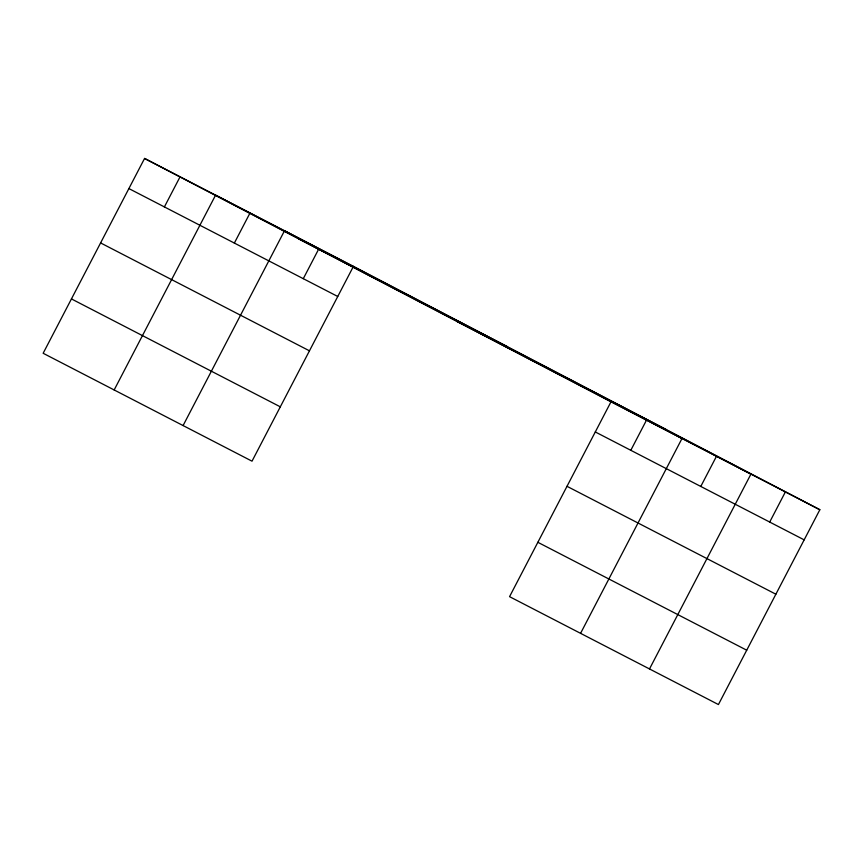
<?xml version="1.0" encoding="UTF-8"?>
<svg xmlns="http://www.w3.org/2000/svg" width="863" height="863" viewBox="0 0 863 863"><rect width="100%" height="100%" fill="white"/><g stroke="black" fill="none" stroke-linecap="round" stroke-linejoin="round"><path stroke-width="1.29" d="M353.442 266.343L144.574 158.447L43.15 353.269L252.018 461.176L353.442 266.343L819.85 509.731L718.426 704.553L509.558 596.657L610.982 401.824L819.85 509.731M164.391 206.926L180.076 176.786M114.164 389.957L215.588 195.135L681.997 438.512L580.572 633.334M234.358 243.064L250.043 212.934M183.085 425.567L284.51 230.745L750.929 474.121L649.505 668.944M303.291 278.673L318.976 248.544M630.799 450.303L646.495 420.162M700.778 486.452L716.463 456.311M769.699 522.061L785.384 491.921M298.49 238.76L507.358 346.667M457.066 321.511L665.934 429.418M128.889 188.576L337.746 296.484M595.297 431.953L804.165 539.86M100.593 242.924L309.461 350.831M567.002 486.311L775.869 594.208M71.446 298.922L280.313 406.829M537.854 542.298L746.722 650.206M144.574 158.447L610.982 401.824"/></g></svg>
